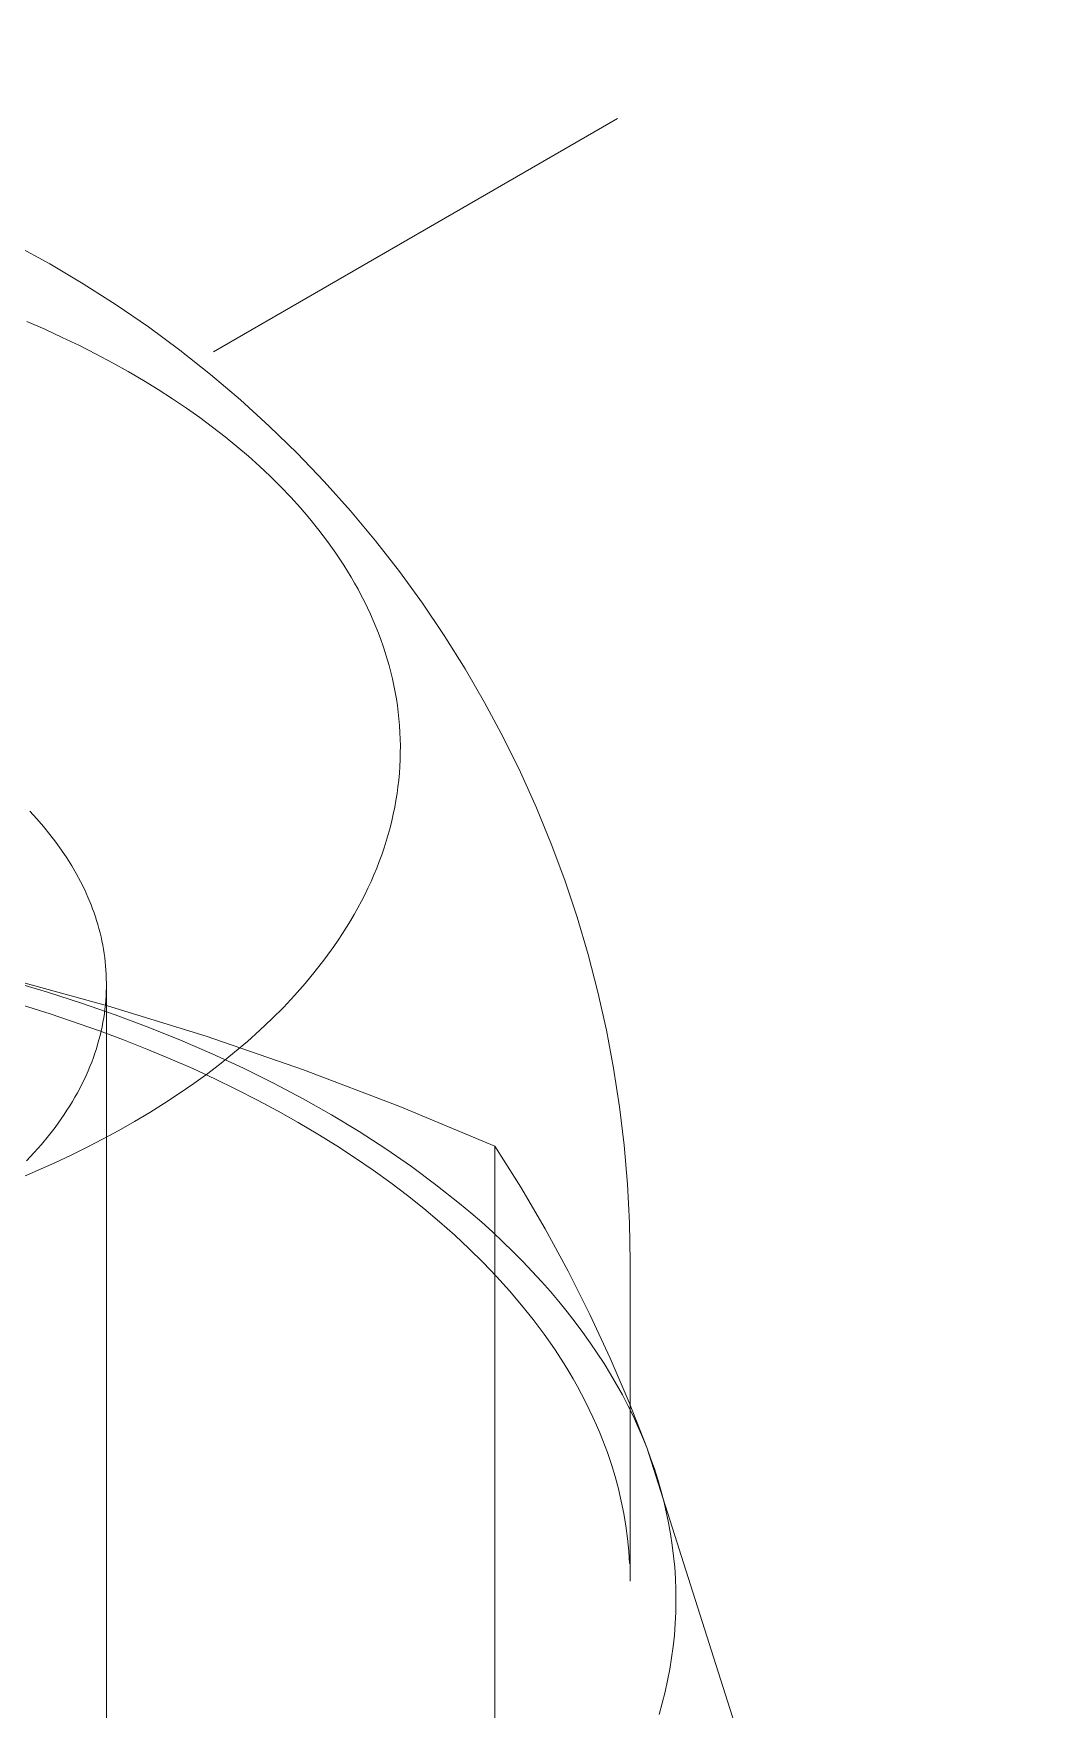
# Model space of a CAD drawing. Header units: inches. Extents: x -14 to 184, y -4 to 134.
# Drawn here: x 174.0919 to 174.3103, y 63.9466 to 64.3057 of the extents above; entities that cross this region are included whole.
import ezdxf

# ---------------------------------------------------------------- set-up
doc = ezdxf.new("R2010")
doc.units = ezdxf.units.IN
doc.linetypes.add('HIDDEN', pattern=[1.905, 1.27, -0.635])
doc.layers.add('ZANO_R', color=7, linetype='Continuous', lineweight=0)
doc.layers.add('ZANO_R_przerywana', color=250, linetype='HIDDEN', lineweight=0)

msp = doc.modelspace()

# ---------------------------------------------------------------- linework, layer by layer
at = {"layer": 'ZANO_R'}
for p, q in [((174.18862, 64.16238), (174.19258, 64.15499)), ((174.17038, 64.15742), (174.17047, 64.15597)), ((174.17047, 64.15597), (174.17053, 64.15452)), ((174.17053, 64.15452), (174.17056, 64.15307)), ((174.17056, 64.15307), (174.17055, 64.15161)), ((174.19258, 64.15499), (174.19628, 64.14748)), ((174.17052, 64.15015), (174.17045, 64.14869)), ((174.17055, 64.15161), (174.17052, 64.15015)), ((174.17021, 64.14577), (174.17004, 64.14431)), ((174.17034, 64.14723), (174.17021, 64.14577)), ((174.17045, 64.14869), (174.17034, 64.14723)), ((174.19628, 64.14748), (174.19972, 64.13984)), ((174.16984, 64.14285), (174.16961, 64.14139)), ((174.17004, 64.14431), (174.16984, 64.14285)), ((174.09266, 64.13746), (174.09114, 64.13911)), ((174.16934, 64.13993), (174.16904, 64.13847)), ((174.16961, 64.14139), (174.16934, 64.13993)), ((174.19972, 64.13984), (174.2029, 64.13209)), ((174.0941, 64.1358), (174.09266, 64.13746)), ((174.09546, 64.13413), (174.0941, 64.1358)), ((174.16835, 64.13556), (174.16795, 64.13411)), ((174.16871, 64.13701), (174.16835, 64.13556)), ((174.16904, 64.13847), (174.16871, 64.13701)), ((174.09675, 64.13245), (174.09546, 64.13413)), ((174.09795, 64.13077), (174.09675, 64.13245)), ((174.16752, 64.13266), (174.16706, 64.13121)), ((174.16795, 64.13411), (174.16752, 64.13266)), ((174.2029, 64.13209), (174.2058, 64.12428)), ((174.09908, 64.12909), (174.09795, 64.13077)), ((174.10013, 64.12741), (174.09908, 64.12909)), ((174.16604, 64.12833), (174.16548, 64.12689)), ((174.16657, 64.12977), (174.16604, 64.12833)), ((174.16706, 64.13121), (174.16657, 64.12977)), ((174.10111, 64.12572), (174.10013, 64.12741)), ((174.10201, 64.12404), (174.10111, 64.12572)), ((174.16489, 64.12546), (174.16427, 64.12404)), ((174.16548, 64.12689), (174.16489, 64.12546)), ((174.2058, 64.12428), (174.20843, 64.11638)), ((174.10284, 64.12236), (174.10201, 64.12404)), ((174.1036, 64.12069), (174.10284, 64.12236)), ((174.10429, 64.11902), (174.1036, 64.12069)), ((174.16292, 64.1212), (174.16221, 64.11979)), ((174.16361, 64.12262), (174.16292, 64.1212)), ((174.16427, 64.12404), (174.16361, 64.12262)), ((174.10461, 64.11818), (174.10429, 64.11902)), ((174.10491, 64.11734), (174.10461, 64.11818)), ((174.1052, 64.11649), (174.10491, 64.11734)), ((174.16068, 64.11699), (174.15987, 64.1156)), ((174.16146, 64.11839), (174.16068, 64.11699)), ((174.16221, 64.11979), (174.16146, 64.11839)), ((174.10547, 64.11564), (174.1052, 64.11649)), ((174.10573, 64.11478), (174.10547, 64.11564)), ((174.10597, 64.11392), (174.10573, 64.11478)), ((174.1062, 64.11305), (174.10597, 64.11392)), ((174.15903, 64.11422), (174.15816, 64.11285)), ((174.15987, 64.1156), (174.15903, 64.11422)), ((174.20843, 64.11638), (174.2108, 64.10839)), ((174.10641, 64.11218), (174.1062, 64.11305)), ((174.1066, 64.1113), (174.10641, 64.11218)), ((174.10677, 64.11041), (174.1066, 64.1113)), ((174.10693, 64.10953), (174.10677, 64.11041)), ((174.15633, 64.11012), (174.15439, 64.10743)), ((174.15726, 64.11148), (174.15633, 64.11012)), ((174.15816, 64.11285), (174.15726, 64.11148)), ((174.10708, 64.10863), (174.10693, 64.10953)), ((174.1072, 64.10773), (174.10708, 64.10863)), ((174.10731, 64.10683), (174.1072, 64.10773)), ((174.1074, 64.10593), (174.10731, 64.10683)), ((174.15439, 64.10743), (174.15233, 64.10478)), ((174.2108, 64.10839), (174.21289, 64.10032)), ((174.0865, 64.10321), (174.10782, 64.0974)), ((174.10747, 64.10502), (174.1074, 64.10593)), ((174.10752, 64.1041), (174.10747, 64.10502)), ((174.10755, 64.10319), (174.10752, 64.1041)), ((174.10757, 64.10227), (174.10755, 64.10319)), ((174.15233, 64.10478), (174.15016, 64.10217)), ((174.09493, 64.10034), (174.08754, 64.10254)), ((174.10223, 64.09798), (174.09493, 64.10034)), ((174.10743, 64.09855), (174.1075, 64.09949)), ((174.1075, 64.09949), (174.10754, 64.10042)), ((174.10754, 64.10042), (174.10756, 64.10134)), ((174.10756, 64.10134), (174.10757, 64.10227)), ((174.10757, 64.10134), (174.10757, 63.77559)), ((174.14789, 64.09959), (174.14551, 64.09706)), ((174.15016, 64.10217), (174.14789, 64.09959)), ((174.21289, 64.10032), (174.21471, 64.09219)), ((174.09551, 64.09568), (174.08471, 64.099)), ((174.10606, 64.09204), (174.09551, 64.09568)), ((174.10942, 64.09548), (174.10223, 64.09798)), ((174.10698, 64.0948), (174.10713, 64.09574)), ((174.10713, 64.09574), (174.10725, 64.09668)), ((174.10725, 64.09668), (174.10735, 64.09762)), ((174.10735, 64.09762), (174.10743, 64.09855)), ((174.10782, 64.0974), (174.12893, 64.09089)), ((174.1165, 64.09283), (174.10942, 64.09548)), ((174.14551, 64.09706), (174.14303, 64.09458)), ((174.11121, 64.09011), (174.10606, 64.09204)), ((174.10621, 64.09102), (174.10643, 64.09197)), ((174.10643, 64.09197), (174.10664, 64.09291)), ((174.10664, 64.09291), (174.10682, 64.09386)), ((174.10682, 64.09386), (174.10698, 64.0948)), ((174.12345, 64.09003), (174.1165, 64.09283)), ((174.14046, 64.09214), (174.13779, 64.08975)), ((174.14303, 64.09458), (174.14046, 64.09214)), ((174.21471, 64.09219), (174.21625, 64.08401)), ((174.10541, 64.08818), (174.10569, 64.08913)), ((174.10569, 64.08913), (174.10596, 64.09008)), ((174.10596, 64.09008), (174.10621, 64.09102)), ((174.11626, 64.08811), (174.11121, 64.09011)), ((174.13026, 64.08709), (174.12345, 64.09003)), ((174.12893, 64.09089), (174.14982, 64.0837)), ((174.13779, 64.08975), (174.13503, 64.08742)), ((174.10404, 64.08439), (174.10441, 64.08533)), ((174.10441, 64.08533), (174.10477, 64.08628)), ((174.10477, 64.08628), (174.1051, 64.08723)), ((174.1051, 64.08723), (174.10541, 64.08818)), ((174.12121, 64.08604), (174.11626, 64.08811)), ((174.12606, 64.08392), (174.12121, 64.08604)), ((174.13219, 64.08513), (174.12927, 64.0829)), ((174.13691, 64.08402), (174.13026, 64.08709)), ((174.13503, 64.08742), (174.13219, 64.08513)), ((174.10233, 64.08061), (174.10279, 64.08155)), ((174.10279, 64.08155), (174.10323, 64.08249)), ((174.10323, 64.08249), (174.10364, 64.08344)), ((174.10364, 64.08344), (174.10404, 64.08439)), ((174.1308, 64.08173), (174.12606, 64.08392)), ((174.12927, 64.0829), (174.12627, 64.08072)), ((174.13543, 64.07948), (174.1308, 64.08173)), ((174.1434, 64.08081), (174.13691, 64.08402)), ((174.14982, 64.0837), (174.17046, 64.07582)), ((174.21625, 64.08401), (174.21752, 64.07577)), ((174.10028, 64.07685), (174.10082, 64.07779)), ((174.10082, 64.07779), (174.10135, 64.07873)), ((174.10135, 64.07873), (174.10185, 64.07967)), ((174.10185, 64.07967), (174.10233, 64.08061)), ((174.12319, 64.0786), (174.12005, 64.07653)), ((174.12627, 64.08072), (174.12319, 64.0786)), ((174.13996, 64.07717), (174.13543, 64.07948)), ((174.14971, 64.07747), (174.1434, 64.08081)), ((174.15582, 64.07401), (174.14971, 64.07747)), ((174.09788, 64.07315), (174.09851, 64.07407)), ((174.09851, 64.07407), (174.09912, 64.07499)), ((174.09912, 64.07499), (174.09971, 64.07592)), ((174.09971, 64.07592), (174.10028, 64.07685)), ((174.11685, 64.07453), (174.11358, 64.07258)), ((174.12005, 64.07653), (174.11685, 64.07453)), ((174.14437, 64.0748), (174.13996, 64.07717)), ((174.14868, 64.07237), (174.14437, 64.0748)), ((174.16174, 64.07044), (174.15582, 64.07401)), ((174.17046, 64.07582), (174.19083, 64.06728)), ((174.21752, 64.07577), (174.2185, 64.0675)), ((174.09514, 64.0695), (174.09655, 64.07131)), ((174.09655, 64.07131), (174.09788, 64.07315)), ((174.11026, 64.07068), (174.10689, 64.06885)), ((174.11358, 64.07258), (174.11026, 64.07068)), ((174.15287, 64.06989), (174.14868, 64.07237)), ((174.16745, 64.06674), (174.16174, 64.07044)), ((174.09207, 64.06592), (174.09365, 64.0677)), ((174.09365, 64.0677), (174.09514, 64.0695)), ((174.10347, 64.06708), (174.1, 64.06537)), ((174.10689, 64.06885), (174.10347, 64.06708)), ((174.15695, 64.06736), (174.15287, 64.06989)), ((174.16091, 64.06477), (174.15695, 64.06736)), ((174.17294, 64.06295), (174.16745, 64.06674)), ((174.19083, 64.06728), (174.19083, 63.89566)), ((174.19083, 64.06728), (174.19634, 64.05852)), ((174.2185, 64.0675), (174.21921, 64.0592)), ((174.0965, 64.06372), (174.0894, 64.06059)), ((174.09042, 64.06417), (174.09207, 64.06592)), ((174.1, 64.06537), (174.0965, 64.06372)), ((174.16476, 64.06214), (174.16091, 64.06477)), ((174.16849, 64.05945), (174.16476, 64.06214)), ((174.17819, 64.05905), (174.17294, 64.06295)), ((174.1721, 64.05671), (174.16849, 64.05945)), ((174.17559, 64.05393), (174.1721, 64.05671)), ((174.18321, 64.05506), (174.17819, 64.05905)), ((174.19634, 64.05852), (174.20157, 64.04959)), ((174.21921, 64.0592), (174.21963, 64.05087)), ((174.17895, 64.05111), (174.17559, 64.05393)), ((174.18563, 64.05303), (174.18321, 64.05506)), ((174.18799, 64.05099), (174.18563, 64.05303)), ((174.1822, 64.04823), (174.17895, 64.05111)), ((174.19029, 64.04892), (174.18799, 64.05099)), ((174.19252, 64.04683), (174.19029, 64.04892)), ((174.20157, 64.04959), (174.20652, 64.04051)), ((174.21963, 64.05087), (174.21977, 64.04254)), ((174.18532, 64.04532), (174.1822, 64.04823)), ((174.18831, 64.04237), (174.18532, 64.04532)), ((174.19469, 64.04473), (174.19252, 64.04683)), ((174.19118, 64.03937), (174.18831, 64.04237)), ((174.19679, 64.04261), (174.19469, 64.04473)), ((174.19883, 64.04048), (174.19679, 64.04261)), ((174.21977, 64.04254), (174.21977, 63.97407)), ((174.19392, 64.03634), (174.19118, 64.03937)), ((174.2008, 64.03833), (174.19883, 64.04048)), ((174.20271, 64.03616), (174.2008, 64.03833)), ((174.20652, 64.04051), (174.21117, 64.03127)), ((174.19653, 64.03327), (174.19392, 64.03634)), ((174.20455, 64.03399), (174.20271, 64.03616)), ((174.19901, 64.03017), (174.19653, 64.03327)), ((174.20633, 64.0318), (174.20455, 64.03399)), ((174.20804, 64.0296), (174.20633, 64.0318)), ((174.21117, 64.03127), (174.21553, 64.02188)), ((174.20135, 64.02703), (174.19901, 64.03017)), ((174.20968, 64.02739), (174.20804, 64.0296)), ((174.21125, 64.02517), (174.20968, 64.02739)), ((174.20357, 64.02385), (174.20135, 64.02703)), ((174.20564, 64.02065), (174.20357, 64.02385)), ((174.21276, 64.02295), (174.21125, 64.02517)), ((174.20663, 64.01904), (174.20564, 64.02065)), ((174.2142, 64.02072), (174.21276, 64.02295)), ((174.21558, 64.01848), (174.2142, 64.02072)), ((174.21553, 64.02188), (174.21959, 64.01237)), ((174.20758, 64.01742), (174.20663, 64.01904)), ((174.2085, 64.01579), (174.20758, 64.01742)), ((174.21689, 64.01623), (174.21558, 64.01848)), ((174.20938, 64.01416), (174.2085, 64.01579)), ((174.21023, 64.01252), (174.20938, 64.01416)), ((174.21813, 64.01399), (174.21689, 64.01623)), ((174.2193, 64.01174), (174.21813, 64.01399)), ((174.21105, 64.01087), (174.21023, 64.01252)), ((174.21183, 64.00921), (174.21105, 64.01087)), ((174.22041, 64.00949), (174.2193, 64.01174)), ((174.21959, 64.01237), (174.22334, 64.00273)), ((174.22145, 64.00723), (174.22041, 64.00949)), ((174.21257, 64.00755), (174.21183, 64.00921)), ((174.21328, 64.00589), (174.21257, 64.00755)), ((174.21395, 64.00422), (174.21328, 64.00589)), ((174.22243, 64.00498), (174.22145, 64.00723)), ((174.21491, 64.00168), (174.21395, 64.00422)), ((174.22334, 64.00273), (174.22243, 64.00498)), ((174.22334, 64.00273), (174.25585, 63.90085)), ((174.22419, 64.00047), (174.22334, 64.00273)), ((174.21578, 63.99912), (174.21491, 64.00168)), ((174.21657, 63.99653), (174.21578, 63.99912)), ((174.22499, 63.99819), (174.22419, 64.00047)), ((174.21727, 63.99391), (174.21657, 63.99653)), ((174.22572, 63.9959), (174.22499, 63.99819)), ((174.22639, 63.99359), (174.22572, 63.9959)), ((174.21789, 63.99127), (174.21727, 63.99391)), ((174.21842, 63.98862), (174.21789, 63.99127)), ((174.227, 63.99127), (174.22639, 63.99359)), ((174.21887, 63.98594), (174.21842, 63.98862)), ((174.22755, 63.98893), (174.227, 63.99127)), ((174.22804, 63.98658), (174.22755, 63.98893)), ((174.21923, 63.98326), (174.21887, 63.98594)), ((174.22846, 63.98422), (174.22804, 63.98658)), ((174.22882, 63.98184), (174.22846, 63.98422)), ((174.2195, 63.98056), (174.21923, 63.98326)), ((174.21968, 63.97786), (174.2195, 63.98056)), ((174.22911, 63.97946), (174.22882, 63.98184)), ((174.22934, 63.97707), (174.22911, 63.97946)), ((174.2295, 63.97467), (174.22934, 63.97707)), ((174.22959, 63.97226), (174.2295, 63.97467)), ((174.22957, 63.96742), (174.22961, 63.96984)), ((174.22961, 63.96984), (174.22959, 63.97226)), ((174.22946, 63.96499), (174.22957, 63.96742)), ((174.22902, 63.96013), (174.22927, 63.96256)), ((174.22927, 63.96256), (174.22946, 63.96499)), ((174.22869, 63.95769), (174.22902, 63.96013)), ((174.2283, 63.95525), (174.22869, 63.95769)), ((174.2273, 63.95038), (174.22783, 63.95282)), ((174.22783, 63.95282), (174.2283, 63.95525)), ((174.22669, 63.94795), (174.2273, 63.95038)), ((174.22601, 63.94552), (174.22669, 63.94795))]:
    msp.add_line(p, q, dxfattribs=at)
at = {"layer": 'ZANO_R_przerywana', "ltscale": 0.05}
for p, q in [((162.69897, 57.63754), (174.66968, 64.54884)), ((174.08806, 64.26042), (174.09541, 64.2564)), ((174.09541, 64.2564), (174.10262, 64.25213)), ((174.10262, 64.25213), (174.10968, 64.24763)), ((174.10968, 64.24763), (174.11659, 64.24288)), ((174.09048, 64.24404), (174.09434, 64.24236)), ((174.11659, 64.24288), (174.12332, 64.2379)), ((174.09434, 64.24236), (174.09812, 64.24062)), ((174.09812, 64.24062), (174.10179, 64.23885)), ((174.10179, 64.23885), (174.10537, 64.23704)), ((174.10537, 64.23704), (174.10885, 64.23519)), ((174.12332, 64.2379), (174.12989, 64.23269)), ((174.10885, 64.23519), (174.11222, 64.2333)), ((174.11222, 64.2333), (174.1155, 64.23138)), ((174.12989, 64.23269), (174.13627, 64.22727)), ((174.1155, 64.23138), (174.11867, 64.22944)), ((174.11867, 64.22944), (174.12174, 64.22746)), ((174.12174, 64.22746), (174.12471, 64.22546)), ((174.12471, 64.22546), (174.12757, 64.22344)), ((174.13627, 64.22727), (174.14246, 64.22162)), ((174.12757, 64.22344), (174.13033, 64.2214)), ((174.13033, 64.2214), (174.13298, 64.21934)), ((174.14246, 64.22162), (174.14846, 64.21578)), ((174.13298, 64.21934), (174.13553, 64.21726)), ((174.13553, 64.21726), (174.13798, 64.21517)), ((174.13798, 64.21517), (174.14035, 64.21305)), ((174.14846, 64.21578), (174.15426, 64.20973)), ((174.14035, 64.21305), (174.14265, 64.21088)), ((174.14265, 64.21088), (174.14489, 64.20866)), ((174.14489, 64.20866), (174.14706, 64.2064)), ((174.15426, 64.20973), (174.15984, 64.20348)), ((174.14706, 64.2064), (174.14916, 64.20408)), ((174.14916, 64.20408), (174.15118, 64.20172)), ((174.15984, 64.20348), (174.16521, 64.19706)), ((174.15118, 64.20172), (174.15312, 64.19932)), ((174.15312, 64.19932), (174.15497, 64.19687)), ((174.15497, 64.19687), (174.15674, 64.19438)), ((174.16521, 64.19706), (174.17036, 64.19045)), ((174.15674, 64.19438), (174.15842, 64.19184)), ((174.15842, 64.19184), (174.16, 64.18927)), ((174.16, 64.18927), (174.16075, 64.18797)), ((174.17036, 64.19045), (174.17528, 64.18367)), ((174.16075, 64.18797), (174.16148, 64.18666)), ((174.16148, 64.18666), (174.16219, 64.18534)), ((174.16219, 64.18534), (174.16287, 64.18401)), ((174.16287, 64.18401), (174.16352, 64.18267)), ((174.16352, 64.18267), (174.16414, 64.18133)), ((174.17528, 64.18367), (174.17997, 64.17672)), ((174.16414, 64.18133), (174.16474, 64.17997)), ((174.16474, 64.17997), (174.16531, 64.17861)), ((174.16531, 64.17861), (174.16586, 64.17724)), ((174.16586, 64.17724), (174.16637, 64.17586)), ((174.16637, 64.17586), (174.16686, 64.17448)), ((174.16686, 64.17448), (174.16732, 64.17309)), ((174.17997, 64.17672), (174.18442, 64.16963)), ((174.16732, 64.17309), (174.16775, 64.17169)), ((174.16775, 64.17169), (174.16815, 64.17029)), ((174.16815, 64.17029), (174.16852, 64.16888)), ((174.16852, 64.16888), (174.16886, 64.16746)), ((174.16886, 64.16746), (174.16917, 64.16604)), ((174.18442, 64.16963), (174.18862, 64.16238)), ((174.16917, 64.16604), (174.16945, 64.16462)), ((174.16945, 64.16462), (174.1697, 64.16319)), ((174.1697, 64.16319), (174.16991, 64.16175)), ((174.16991, 64.16175), (174.1701, 64.16031)), ((174.1701, 64.16031), (174.17026, 64.15887)), ((174.17026, 64.15887), (174.17038, 64.15742))]:
    msp.add_line(p, q, dxfattribs=at)

doc.saveas('drawing.dxf')
